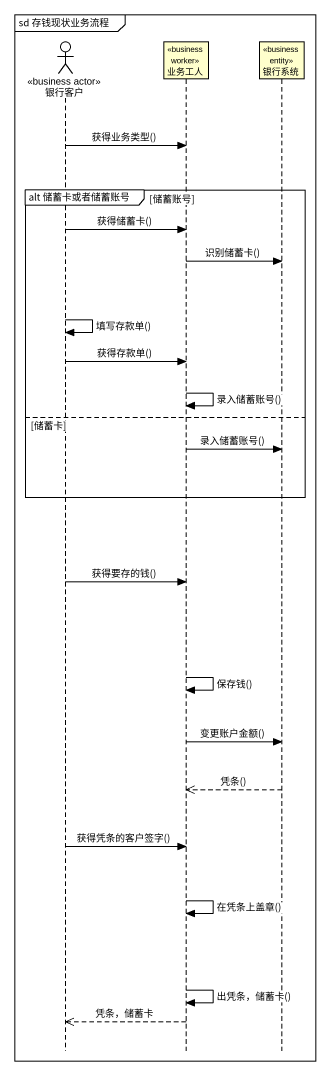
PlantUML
@startuml
mainframe sd 存钱现状业务流程
hide footbox
actor 银行客户 <<business actor>>
participant 业务工人 <<business worker>>
participant 银行系统 <<business entity>>

银行客户 -> 业务工人 : 获得业务类型()
group alt 储蓄卡或者储蓄账号 [储蓄账号]
  银行客户 -> 业务工人 : 获得储蓄卡()
  业务工人 -> 银行系统 : 识别储蓄卡()
  银行客户 -> 银行客户 : 填写存款单()
  银行客户 -> 业务工人 : 获得存款单()
  业务工人 -> 业务工人 : 录入储蓄账号()
else 储蓄卡
  业务工人 -> 银行系统 : 录入储蓄账号()
end
银行客户 -> 业务工人 : 获得要存的钱()
业务工人 -> 业务工人 : 保存钱()
业务工人 -> 银行系统 : 变更账户金额()
银行系统 -->> 业务工人 : 凭条()
银行客户 -> 业务工人 : 获得凭条的客户签字()
业务工人 -> 业务工人 : 在凭条上盖章()
业务工人 -> 业务工人 : 出凭条，储蓄卡()
业务工人 -->> 银行客户 : 凭条，储蓄卡
@enduml
